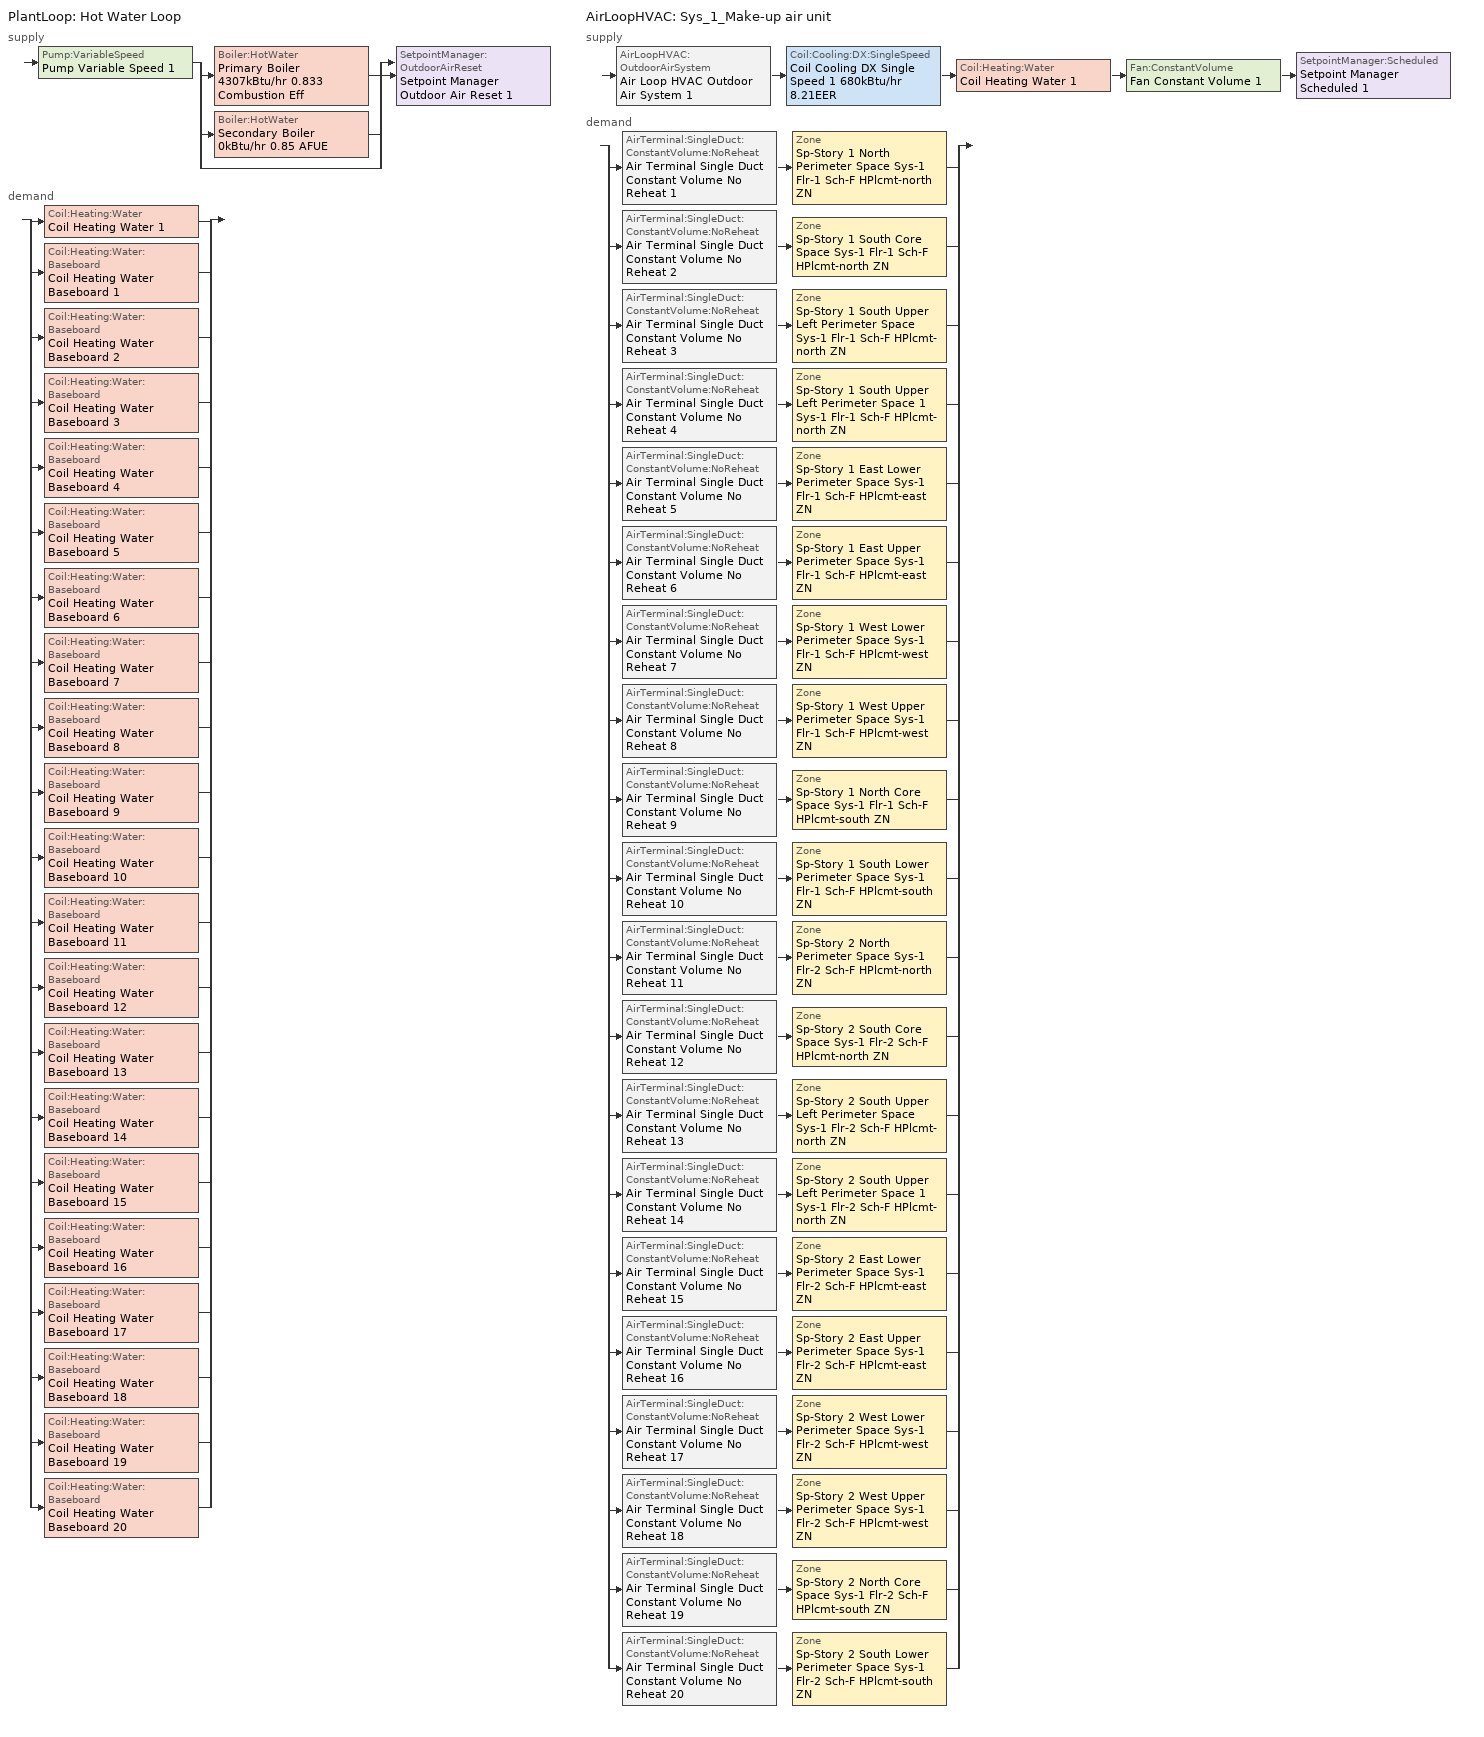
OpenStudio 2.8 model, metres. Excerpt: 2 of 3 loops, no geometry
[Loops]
PlantLoop 'Hot Water Loop'
 supply: Pump:VariableSpeed 'Pump Variable Speed 1' > split
  | Boiler:HotWater 'Primary Boiler 4307kBtu/hr 0.833 Combustion Eff'
  | Boiler:HotWater 'Secondary Boiler 0kBtu/hr 0.85 AFUE'
  | bypass
  join > SetpointManager:OutdoorAirReset 'Setpoint Manager Outdoor Air Reset 1'
 demand: split
  | Coil:Heating:Water 'Coil Heating Water 1'
  | Coil:Heating:Water:Baseboard 'Coil Heating Water Baseboard 1'
  | Coil:Heating:Water:Baseboard 'Coil Heating Water Baseboard 2'
  | Coil:Heating:Water:Baseboard 'Coil Heating Water Baseboard 3'
  | Coil:Heating:Water:Baseboard 'Coil Heating Water Baseboard 4'
  | Coil:Heating:Water:Baseboard 'Coil Heating Water Baseboard 5'
  | Coil:Heating:Water:Baseboard 'Coil Heating Water Baseboard 6'
  | Coil:Heating:Water:Baseboard 'Coil Heating Water Baseboard 7'
  | Coil:Heating:Water:Baseboard 'Coil Heating Water Baseboard 8'
  | Coil:Heating:Water:Baseboard 'Coil Heating Water Baseboard 9'
  | Coil:Heating:Water:Baseboard 'Coil Heating Water Baseboard 10'
  | Coil:Heating:Water:Baseboard 'Coil Heating Water Baseboard 11'
  | Coil:Heating:Water:Baseboard 'Coil Heating Water Baseboard 12'
  | Coil:Heating:Water:Baseboard 'Coil Heating Water Baseboard 13'
  | Coil:Heating:Water:Baseboard 'Coil Heating Water Baseboard 14'
  | Coil:Heating:Water:Baseboard 'Coil Heating Water Baseboard 15'
  | Coil:Heating:Water:Baseboard 'Coil Heating Water Baseboard 16'
  | Coil:Heating:Water:Baseboard 'Coil Heating Water Baseboard 17'
  | Coil:Heating:Water:Baseboard 'Coil Heating Water Baseboard 18'
  | Coil:Heating:Water:Baseboard 'Coil Heating Water Baseboard 19'
  | Coil:Heating:Water:Baseboard 'Coil Heating Water Baseboard 20'
AirLoopHVAC 'Sys_1_Make-up air unit'
 supply: AirLoopHVAC:OutdoorAirSystem 'Air Loop HVAC Outdoor Air System 1' > Coil:Cooling:DX:SingleSpeed 'Coil Cooling DX Single Speed 1 680kBtu/hr 8.21EER' > Coil:Heating:Water 'Coil Heating Water 1' > Fan:ConstantVolume 'Fan Constant Volume 1' > SetpointManager:Scheduled 'Setpoint Manager Scheduled 1'
 demand: split
  | AirTerminal:SingleDuct:ConstantVolume:NoReheat 'Air Terminal Single Duct Constant Volume No Reheat 1' > Zone 'Sp-Story 1 North Perimeter Space Sys-1 Flr-1 Sch-F HPlcmt-north ZN'
  | AirTerminal:SingleDuct:ConstantVolume:NoReheat 'Air Terminal Single Duct Constant Volume No Reheat 2' > Zone 'Sp-Story 1 South Core Space Sys-1 Flr-1 Sch-F HPlcmt-north ZN'
  | AirTerminal:SingleDuct:ConstantVolume:NoReheat 'Air Terminal Single Duct Constant Volume No Reheat 3' > Zone 'Sp-Story 1 South Upper Left Perimeter Space Sys-1 Flr-1 Sch-F HPlcmt-north ZN'
  | AirTerminal:SingleDuct:ConstantVolume:NoReheat 'Air Terminal Single Duct Constant Volume No Reheat 4' > Zone 'Sp-Story 1 South Upper Left Perimeter Space 1 Sys-1 Flr-1 Sch-F HPlcmt-north ZN'
  | AirTerminal:SingleDuct:ConstantVolume:NoReheat 'Air Terminal Single Duct Constant Volume No Reheat 5' > Zone 'Sp-Story 1 East Lower Perimeter Space Sys-1 Flr-1 Sch-F HPlcmt-east ZN'
  | AirTerminal:SingleDuct:ConstantVolume:NoReheat 'Air Terminal Single Duct Constant Volume No Reheat 6' > Zone 'Sp-Story 1 East Upper Perimeter Space Sys-1 Flr-1 Sch-F HPlcmt-east ZN'
  | AirTerminal:SingleDuct:ConstantVolume:NoReheat 'Air Terminal Single Duct Constant Volume No Reheat 7' > Zone 'Sp-Story 1 West Lower Perimeter Space Sys-1 Flr-1 Sch-F HPlcmt-west ZN'
  | AirTerminal:SingleDuct:ConstantVolume:NoReheat 'Air Terminal Single Duct Constant Volume No Reheat 8' > Zone 'Sp-Story 1 West Upper Perimeter Space Sys-1 Flr-1 Sch-F HPlcmt-west ZN'
  | AirTerminal:SingleDuct:ConstantVolume:NoReheat 'Air Terminal Single Duct Constant Volume No Reheat 9' > Zone 'Sp-Story 1 North Core Space Sys-1 Flr-1 Sch-F HPlcmt-south ZN'
  | AirTerminal:SingleDuct:ConstantVolume:NoReheat 'Air Terminal Single Duct Constant Volume No Reheat 10' > Zone 'Sp-Story 1 South Lower Perimeter Space Sys-1 Flr-1 Sch-F HPlcmt-south ZN'
  | AirTerminal:SingleDuct:ConstantVolume:NoReheat 'Air Terminal Single Duct Constant Volume No Reheat 11' > Zone 'Sp-Story 2 North Perimeter Space Sys-1 Flr-2 Sch-F HPlcmt-north ZN'
  | AirTerminal:SingleDuct:ConstantVolume:NoReheat 'Air Terminal Single Duct Constant Volume No Reheat 12' > Zone 'Sp-Story 2 South Core Space Sys-1 Flr-2 Sch-F HPlcmt-north ZN'
  | AirTerminal:SingleDuct:ConstantVolume:NoReheat 'Air Terminal Single Duct Constant Volume No Reheat 13' > Zone 'Sp-Story 2 South Upper Left Perimeter Space Sys-1 Flr-2 Sch-F HPlcmt-north ZN'
  | AirTerminal:SingleDuct:ConstantVolume:NoReheat 'Air Terminal Single Duct Constant Volume No Reheat 14' > Zone 'Sp-Story 2 South Upper Left Perimeter Space 1 Sys-1 Flr-2 Sch-F HPlcmt-north ZN'
  | AirTerminal:SingleDuct:ConstantVolume:NoReheat 'Air Terminal Single Duct Constant Volume No Reheat 15' > Zone 'Sp-Story 2 East Lower Perimeter Space Sys-1 Flr-2 Sch-F HPlcmt-east ZN'
  | AirTerminal:SingleDuct:ConstantVolume:NoReheat 'Air Terminal Single Duct Constant Volume No Reheat 16' > Zone 'Sp-Story 2 East Upper Perimeter Space Sys-1 Flr-2 Sch-F HPlcmt-east ZN'
  | AirTerminal:SingleDuct:ConstantVolume:NoReheat 'Air Terminal Single Duct Constant Volume No Reheat 17' > Zone 'Sp-Story 2 West Lower Perimeter Space Sys-1 Flr-2 Sch-F HPlcmt-west ZN'
  | AirTerminal:SingleDuct:ConstantVolume:NoReheat 'Air Terminal Single Duct Constant Volume No Reheat 18' > Zone 'Sp-Story 2 West Upper Perimeter Space Sys-1 Flr-2 Sch-F HPlcmt-west ZN'
  | AirTerminal:SingleDuct:ConstantVolume:NoReheat 'Air Terminal Single Duct Constant Volume No Reheat 19' > Zone 'Sp-Story 2 North Core Space Sys-1 Flr-2 Sch-F HPlcmt-south ZN'
  | AirTerminal:SingleDuct:ConstantVolume:NoReheat 'Air Terminal Single Duct Constant Volume No Reheat 20' > Zone 'Sp-Story 2 South Lower Perimeter Space Sys-1 Flr-2 Sch-F HPlcmt-south ZN'
[Sizing:Zone] Zone Cooling Design Supply Air Temperature Input Method=SupplyAirTemperature; Zone Cooling Design Supply Air Temperature {C}=13; Zone Cooling Design Supply Air Temperature Difference {deltaC}=11.11; Zone Heating Design Supply Air Temperature Input Method=SupplyAirTemperature; Zone Heating Design Supply Air Temperature {C}=43; Zone Heating Design Supply Air Temperature Difference {deltaC}=11.11; Zone Cooling Design Supply Air Humidity Ratio {kg-H2O/kg-air}=0.0085; Zone Heating Design Supply Air Humidity Ratio {kg-H2O/kg-air}=0.008; Zone Heating Sizing Factor=1.3; Zone Cooling Sizing Factor=1.1; Cooling Design Air Flow Method=DesignDay; Heating Design Air Flow Method=DesignDay; Account for Dedicated Outdoor Air System=No; Dedicated Outdoor Air System Control Strategy=NeutralSupplyAir; Dedicated Outdoor Air Low Setpoint Temperature for Design {C}=autosize; Dedicated Outdoor Air High Setpoint Temperature for Design {C}=autosize
Sp-Story 1 North Perimeter Space Sys-1 Flr-1 Sch-F HPlcmt-north ZN; Sp-Story 1 South Core Space Sys-1 Flr-1 Sch-F HPlcmt-north ZN; Sp-Story 1 South Upper Left Perimeter Space Sys-1 Flr-1 Sch-F HPlcmt-north ZN; Sp-Story 1 South Upper Left Perimeter Space 1 Sys-1 Flr-1 Sch-F HPlcmt-north ZN; Sp-Story 1 East Lower Perimeter Space Sys-1 Flr-1 Sch-F HPlcmt-east ZN; Sp-Story 1 East Upper Perimeter Space Sys-1 Flr-1 Sch-F HPlcmt-east ZN; Sp-Story 1 West Lower Perimeter Space Sys-1 Flr-1 Sch-F HPlcmt-west ZN; Sp-Story 1 West Upper Perimeter Space Sys-1 Flr-1 Sch-F HPlcmt-west ZN; Sp-Story 1 North Core Space Sys-1 Flr-1 Sch-F HPlcmt-south ZN; Sp-Story 1 South Lower Perimeter Space Sys-1 Flr-1 Sch-F HPlcmt-south ZN; Sp-Story 2 North Perimeter Space Sys-1 Flr-2 Sch-F HPlcmt-north ZN; Sp-Story 2 South Core Space Sys-1 Flr-2 Sch-F HPlcmt-north ZN; Sp-Story 2 South Upper Left Perimeter Space Sys-1 Flr-2 Sch-F HPlcmt-north ZN; Sp-Story 2 South Upper Left Perimeter Space 1 Sys-1 Flr-2 Sch-F HPlcmt-north ZN; Sp-Story 2 East Lower Perimeter Space Sys-1 Flr-2 Sch-F HPlcmt-east ZN; Sp-Story 2 East Upper Perimeter Space Sys-1 Flr-2 Sch-F HPlcmt-east ZN; Sp-Story 2 West Lower Perimeter Space Sys-1 Flr-2 Sch-F HPlcmt-west ZN; Sp-Story 2 West Upper Perimeter Space Sys-1 Flr-2 Sch-F HPlcmt-west ZN; Sp-Story 2 North Core Space Sys-1 Flr-2 Sch-F HPlcmt-south ZN; Sp-Story 2 South Lower Perimeter Space Sys-1 Flr-2 Sch-F HPlcmt-south ZN
[Zone equipment]
Sp-Story 1 North Perimeter Space Sys-1 Flr-1 Sch-F HPlcmt-north ZN: Sp-Story 1 North Perimeter Space Sys-1 Flr-1 Sch-F HPlcmt-north ZN PTAC, Zone HVAC Baseboard Convective Water 1, Air Terminal Single Duct Constant Volume No Reheat 1
Sp-Story 1 South Core Space Sys-1 Flr-1 Sch-F HPlcmt-north ZN: Sp-Story 1 South Core Space Sys-1 Flr-1 Sch-F HPlcmt-north ZN PTAC, Zone HVAC Baseboard Convective Water 2, Air Terminal Single Duct Constant Volume No Reheat 2
Sp-Story 1 South Upper Left Perimeter Space Sys-1 Flr-1 Sch-F HPlcmt-north ZN: Sp-Story 1 South Upper Left Perimeter Space Sys-1 Flr-1 Sch-F HPlcmt-north ZN PTAC, Zone HVAC Baseboard Convective Water 3, Air Terminal Single Duct Constant Volume No Reheat 3
Sp-Story 1 South Upper Left Perimeter Space 1 Sys-1 Flr-1 Sch-F HPlcmt-north ZN: Sp-Story 1 South Upper Left Perimeter Space 1 Sys-1 Flr-1 Sch-F HPlcmt-north ZN PTAC, Zone HVAC Baseboard Convective Water 4, Air Terminal Single Duct Constant Volume No Reheat 4
Sp-Story 1 East Lower Perimeter Space Sys-1 Flr-1 Sch-F HPlcmt-east ZN: Sp-Story 1 East Lower Perimeter Space Sys-1 Flr-1 Sch-F HPlcmt-east ZN PTAC, Zone HVAC Baseboard Convective Water 5, Air Terminal Single Duct Constant Volume No Reheat 5
Sp-Story 1 East Upper Perimeter Space Sys-1 Flr-1 Sch-F HPlcmt-east ZN: Sp-Story 1 East Upper Perimeter Space Sys-1 Flr-1 Sch-F HPlcmt-east ZN PTAC, Zone HVAC Baseboard Convective Water 6, Air Terminal Single Duct Constant Volume No Reheat 6
Sp-Story 1 West Lower Perimeter Space Sys-1 Flr-1 Sch-F HPlcmt-west ZN: Sp-Story 1 West Lower Perimeter Space Sys-1 Flr-1 Sch-F HPlcmt-west ZN PTAC, Zone HVAC Baseboard Convective Water 7, Air Terminal Single Duct Constant Volume No Reheat 7
Sp-Story 1 West Upper Perimeter Space Sys-1 Flr-1 Sch-F HPlcmt-west ZN: Sp-Story 1 West Upper Perimeter Space Sys-1 Flr-1 Sch-F HPlcmt-west ZN PTAC, Zone HVAC Baseboard Convective Water 8, Air Terminal Single Duct Constant Volume No Reheat 8
Sp-Story 1 North Core Space Sys-1 Flr-1 Sch-F HPlcmt-south ZN: Sp-Story 1 North Core Space Sys-1 Flr-1 Sch-F HPlcmt-south ZN PTAC, Zone HVAC Baseboard Convective Water 9, Air Terminal Single Duct Constant Volume No Reheat 9
Sp-Story 1 South Lower Perimeter Space Sys-1 Flr-1 Sch-F HPlcmt-south ZN: Sp-Story 1 South Lower Perimeter Space Sys-1 Flr-1 Sch-F HPlcmt-south ZN PTAC, Zone HVAC Baseboard Convective Water 10, Air Terminal Single Duct Constant Volume No Reheat 10
Sp-Story 2 North Perimeter Space Sys-1 Flr-2 Sch-F HPlcmt-north ZN: Sp-Story 2 North Perimeter Space Sys-1 Flr-2 Sch-F HPlcmt-north ZN PTAC, Zone HVAC Baseboard Convective Water 11, Air Terminal Single Duct Constant Volume No Reheat 11
Sp-Story 2 South Core Space Sys-1 Flr-2 Sch-F HPlcmt-north ZN: Sp-Story 2 South Core Space Sys-1 Flr-2 Sch-F HPlcmt-north ZN PTAC, Zone HVAC Baseboard Convective Water 12, Air Terminal Single Duct Constant Volume No Reheat 12
Sp-Story 2 South Upper Left Perimeter Space Sys-1 Flr-2 Sch-F HPlcmt-north ZN: Sp-Story 2 South Upper Left Perimeter Space Sys-1 Flr-2 Sch-F HPlcmt-north ZN PTAC, Zone HVAC Baseboard Convective Water 13, Air Terminal Single Duct Constant Volume No Reheat 13
Sp-Story 2 South Upper Left Perimeter Space 1 Sys-1 Flr-2 Sch-F HPlcmt-north ZN: Sp-Story 2 South Upper Left Perimeter Space 1 Sys-1 Flr-2 Sch-F HPlcmt-north ZN PTAC, Zone HVAC Baseboard Convective Water 14, Air Terminal Single Duct Constant Volume No Reheat 14
Sp-Story 2 East Lower Perimeter Space Sys-1 Flr-2 Sch-F HPlcmt-east ZN: Sp-Story 2 East Lower Perimeter Space Sys-1 Flr-2 Sch-F HPlcmt-east ZN PTAC, Zone HVAC Baseboard Convective Water 15, Air Terminal Single Duct Constant Volume No Reheat 15
Sp-Story 2 East Upper Perimeter Space Sys-1 Flr-2 Sch-F HPlcmt-east ZN: Sp-Story 2 East Upper Perimeter Space Sys-1 Flr-2 Sch-F HPlcmt-east ZN PTAC, Zone HVAC Baseboard Convective Water 16, Air Terminal Single Duct Constant Volume No Reheat 16
Sp-Story 2 West Lower Perimeter Space Sys-1 Flr-2 Sch-F HPlcmt-west ZN: Sp-Story 2 West Lower Perimeter Space Sys-1 Flr-2 Sch-F HPlcmt-west ZN PTAC, Zone HVAC Baseboard Convective Water 17, Air Terminal Single Duct Constant Volume No Reheat 17
Sp-Story 2 West Upper Perimeter Space Sys-1 Flr-2 Sch-F HPlcmt-west ZN: Sp-Story 2 West Upper Perimeter Space Sys-1 Flr-2 Sch-F HPlcmt-west ZN PTAC, Zone HVAC Baseboard Convective Water 18, Air Terminal Single Duct Constant Volume No Reheat 18
Sp-Story 2 North Core Space Sys-1 Flr-2 Sch-F HPlcmt-south ZN: Sp-Story 2 North Core Space Sys-1 Flr-2 Sch-F HPlcmt-south ZN PTAC, Zone HVAC Baseboard Convective Water 19, Air Terminal Single Duct Constant Volume No Reheat 19
Sp-Story 2 South Lower Perimeter Space Sys-1 Flr-2 Sch-F HPlcmt-south ZN: Sp-Story 2 South Lower Perimeter Space Sys-1 Flr-2 Sch-F HPlcmt-south ZN PTAC, Zone HVAC Baseboard Convective Water 20, Air Terminal Single Duct Constant Volume No Reheat 20
[PlantLoop]
Hot Water Loop: Fluid Type=Water; Glycol Concentration=0; Plant Loop Volume {m3}=Autocalculate; Load Distribution Scheme=Optimal
[Sizing:Plant]
Hot Water Loop: Loop Type=Heating; Design Loop Exit Temperature {C}=82; Loop Design Temperature Difference {deltaC}=16; Sizing Option=NonCoincident; Zone Timesteps in Averaging Window=1; Coincident Sizing Factor Mode=None
[Pump:VariableSpeed]
Pump Variable Speed 1: Motor Efficiency=0.917; Pump Control Type=Intermittent; Skin Loss Radiative Fraction=0.5; Design Power Sizing Method=PowerPerFlowPerPressure; Design Electric Power per Unit Flow Rate {W/(m3/s)}=348701.1; Design Shaft Power per Unit Flow Rate per Unit Head {W-s/m3-Pa}=1.28205; Design Minimum Flow Rate Fraction=0
[Boiler:HotWater] Fuel Type=NaturalGas; Normalized Boiler Efficiency Curve=BOILER-EFFFPLR-NECB2011; Water Outlet Upper Temperature Limit {C}=99; Parasitic Electric Load {W}=0; Sizing Factor=1
Name | Nominal Capacity {W} | Nominal Thermal Efficiency | Minimum Part Load Ratio | Boiler Flow Mode
Primary Boiler 4307kBtu/hr 0.833 Combustion Eff | 1.26232e+06 | 0.826 | 0.25 | LeavingSetpointModulated
Secondary Boiler 0kBtu/hr 0.85 AFUE | 0.001 | 0.85 |  | ConstantFlow
[SetpointManager:OutdoorAirReset]
Setpoint Manager Outdoor Air Reset 1: Control Variable=Temperature; Setpoint at Outdoor Low Temperature {C}=82; Outdoor Low Temperature {C}=-16; Setpoint at Outdoor High Temperature {C}=60; Outdoor High Temperature {C}=0
[AirLoopHVAC]
Sys_1_Make-up air unit: Availability Schedule=Sys_1_Make-up air unit Occ Sch; Design Supply Air Flow Rate {m3/s}=AutoSize
[Sizing:System]
Sys_1_Make-up air unit: Type of Load to Size On=VentilationRequirement; Design Outdoor Air Flow Rate {m3/s}=Autosize; Central Heating Maximum System Air Flow Ratio=1; Preheat Design Temperature {C}=7; Preheat Design Humidity Ratio {kg-H2O/kg-Air}=0.008; Precool Design Temperature {C}=13; Precool Design Humidity Ratio {kg-H2O/kg-Air}=0.008; Central Cooling Design Supply Air Temperature {C}=13; Central Heating Design Supply Air Temperature {C}=43; Sizing Option=NonCoincident; 100% Outdoor Air in Cooling=Yes; 100% Outdoor Air in Heating=Yes; Central Cooling Design Supply Air Humidity Ratio {kg-H2O/kg-Air}=0.0085; Central Heating Design Supply Air Humidity Ratio {kg-H2O/kg-Air}=0.008; Cooling Design Air Flow Method=DesignDay; Cooling Design Air Flow Rate {m3/s}=0; Heating Design Air Flow Method=DesignDay; Heating Design Air Flow Rate {m3/s}=0; System Outdoor Air Method=ZoneSum; Zone Maximum Outdoor Air Fraction=1; Cooling Supply Air Flow Rate Per Floor Area {m3/s-m2}=0.00996765; Cooling Fraction of Autosized Cooling Supply Air Flow Rate=1; Cooling Supply Air Flow Rate Per Unit Cooling Capacity {m3/s-W}=3.94755e-05; Heating Supply Air Flow Rate Per Floor Area {m3/s-m2}=0.00996765; Heating Fraction of Autosized Heating Supply Air Flow Rate=1; Heating Fraction of Autosized Cooling Supply Air Flow Rate=1; Heating Supply Air Flow Rate Per Unit Heating Capacity {m3/s-W}=3.15882e-05; Cooling Design Capacity Method=CoolingDesignCapacity; Cooling Design Capacity {W}=autosize; Cooling Design Capacity Per Floor Area {W/m2}=234.7; Fraction of Autosized Cooling Design Capacity=1; Heating Design Capacity Method=HeatingDesignCapacity; Heating Design Capacity {W}=autosize; Heating Design Capacity Per Floor Area {W/m2}=157; Fraction of Autosized Heating Design Capacity=1; Central Cooling Capacity Control Method=OnOff
[Fan:ConstantVolume] Availability Schedule=Always On Discrete; Fan Total Efficiency=0.39975; Pressure Rise {Pa}=640; Maximum Flow Rate {m3/s}=AutoSize; Motor Efficiency=0.615
Fan Constant Volume 1; Fan Constant Volume 2; Fan Constant Volume 3; Fan Constant Volume 4; Fan Constant Volume 5; Fan Constant Volume 6; Fan Constant Volume 7; Fan Constant Volume 8; Fan Constant Volume 9; Fan Constant Volume 10; Fan Constant Volume 11; Fan Constant Volume 12; Fan Constant Volume 13; Fan Constant Volume 14; Fan Constant Volume 15; Fan Constant Volume 16; Fan Constant Volume 17; Fan Constant Volume 18; Fan Constant Volume 19; Fan Constant Volume 20; Fan Constant Volume 21
[Coil:Heating:Water]
Coil Heating Water 1: Availability Schedule=Always On Discrete
[Coil:Cooling:DX:SingleSpeed] Availability Schedule=Always On Discrete; Rated Total Cooling Capacity {W}=autosize; Rated Sensible Heat Ratio=autosize; Rated Air Flow Rate {m3/s}=autosize; Rated Evaporator Fan Power Per Volume Flow Rate {W/(m3/s)}=773.3; Total Cooling Capacity Function of Temperature Curve=DXCOOL-NECB2011-REF-CAPFT; Total Cooling Capacity Function of Flow Fraction Curve=DXCOOL-NECB2011-REF-CAPFFLOW; Energy Input Ratio Function of Temperature Curve=DXCOOL-NECB2011-REF-COOLEIRFT; Energy Input Ratio Function of Flow Fraction Curve=DXCOOL-NECB2011-REF-COOLEIRFFLOW; Part Load Fraction Correlation Curve=DXCOOL-NECB2011-REF-COOLPLFFPLR; Condenser Type=AirCooled; Evaporative Condenser Effectiveness=0; Evaporative Condenser Air Flow Rate {m3/s}=Autosize; Evaporative Condenser Pump Rated Power Consumption {W}=Autosize; Crankcase Heater Capacity {W}=0; Maximum Outdoor Dry-Bulb Temperature for Crankcase Heater Operation {C}=0; Basin Heater Capacity {W/K}=0; Basin Heater Setpoint Temperature {C}=10
Name | Rated COP {W/W}
Coil Cooling DX Single Speed 1 680kBtu/hr 8.21EER | 2.8699
Coil Cooling DX Single Speed 2 81kBtu/hr 9.3EER; Coil Cooling DX Single Speed 3 108kBtu/hr 9.3EER; Coil Cooling DX Single Speed 4 42kBtu/hr 9.3EER; Coil Cooling DX Single Speed 5 42kBtu/hr 9.3EER; Coil Cooling DX Single Speed 6 112kBtu/hr 9.3EER; Coil Cooling DX Single Speed 7 58kBtu/hr 9.3EER; Coil Cooling DX Single Speed 8 124kBtu/hr 9.3EER; Coil Cooling DX Single Speed 9 64kBtu/hr 9.3EER; Coil Cooling DX Single Speed 10 198kBtu/hr 9.3EER; Coil Cooling DX Single Speed 11 29kBtu/hr 9.3EER; Coil Cooling DX Single Speed 12 99kBtu/hr 9.3EER; Coil Cooling DX Single Speed 13 271kBtu/hr 9.3EER; Coil Cooling DX Single Speed 14 60kBtu/hr 9.3EER; Coil Cooling DX Single Speed 15 61kBtu/hr 9.3EER; Coil Cooling DX Single Speed 16 146kBtu/hr 9.3EER; Coil Cooling DX Single Speed 17 73kBtu/hr 9.3EER; Coil Cooling DX Single Speed 18 157kBtu/hr 9.3EER; Coil Cooling DX Single Speed 19 79kBtu/hr 9.3EER; Coil Cooling DX Single Speed 20 443kBtu/hr 9.3EER; Coil Cooling DX Single Speed 21 45kBtu/hr 9.3EER | 3.23448
[Controller:OutdoorAir]
Controller Outdoor Air 1: Minimum Outdoor Air Flow Rate {m3/s}=autosize; Maximum Outdoor Air Flow Rate {m3/s}=Autosize; Economizer Control Type=DifferentialEnthalpy; Economizer Control Action Type=ModulateFlow; Lockout Type=NoLockout; Minimum Limit Type=FixedMinimum; Minimum Outdoor Air Schedule=Sys_1_Make-up air unit Occ Sch; Controller Mechanical Ventilation=Controller Mechanical Ventilation 1; High Humidity Control=No; Heat Recovery Bypass Control Type=BypassWhenWithinEconomizerLimits
[Controller:MechanicalVentilation]
Controller Mechanical Ventilation 1: Availability Schedule=Always On Discrete; System Outdoor Air Method=ZoneSum
[AirLoopHVAC:OutdoorAirSystem]
Air Loop HVAC Outdoor Air System 1: Controller=Controller Outdoor Air 1
[Controller:WaterCoil]
Controller Water Coil 1: Water Coil=Coil Heating Water 1; Action=Normal; Controller Convergence Tolerance {deltaC}=0.0001; Minimum Actuated Flow {m3/s}=0
[SetpointManager:Scheduled]
Setpoint Manager Scheduled 1: Control Variable=Temperature; Schedule=Makeup-Air Unit Supply Air Temp
[Coil:Heating:Electric] Availability Schedule=ON_OFF_ALWAYS_OFF
Coil Heating Electric 1; Coil Heating Electric 2; Coil Heating Electric 3; Coil Heating Electric 4; Coil Heating Electric 5; Coil Heating Electric 6; Coil Heating Electric 7; Coil Heating Electric 8; Coil Heating Electric 9; Coil Heating Electric 10; Coil Heating Electric 11; Coil Heating Electric 12; Coil Heating Electric 13; Coil Heating Electric 14; Coil Heating Electric 15; Coil Heating Electric 16; Coil Heating Electric 17; Coil Heating Electric 18; Coil Heating Electric 19; Coil Heating Electric 20
[ZoneHVAC:PackagedTerminalAirConditioner] Availability Schedule=Always On Discrete; Supply Air Flow Rate During Cooling Operation {m3/s}=Autosize; Supply Air Flow Rate During Heating Operation {m3/s}=Autosize; Supply Air Flow Rate When No Cooling or Heating is Needed {m3/s}=Autosize; Outdoor Air Flow Rate During Cooling Operation {m3/s}=1e-05; Outdoor Air Flow Rate During Heating Operation {m3/s}=1e-05; Outdoor Air Flow Rate When No Cooling or Heating is Needed {m3/s}=1e-05; Fan Placement=DrawThrough
Name | Supply Air Fan | Heating Coil | Cooling Coil
Sp-Story 1 North Perimeter Space Sys-1 Flr-1 Sch-F HPlcmt-north ZN PTAC | Fan Constant Volume 2 | Coil Heating Electric 1 | Coil Cooling DX Single Speed 2 81kBtu/hr 9.3EER
Sp-Story 1 South Core Space Sys-1 Flr-1 Sch-F HPlcmt-north ZN PTAC | Fan Constant Volume 3 | Coil Heating Electric 2 | Coil Cooling DX Single Speed 3 108kBtu/hr 9.3EER
Sp-Story 1 South Upper Left Perimeter Space Sys-1 Flr-1 Sch-F HPlcmt-north ZN PTAC | Fan Constant Volume 4 | Coil Heating Electric 3 | Coil Cooling DX Single Speed 4 42kBtu/hr 9.3EER
Sp-Story 1 South Upper Left Perimeter Space 1 Sys-1 Flr-1 Sch-F HPlcmt-north ZN PTAC | Fan Constant Volume 5 | Coil Heating Electric 4 | Coil Cooling DX Single Speed 5 42kBtu/hr 9.3EER
Sp-Story 1 East Lower Perimeter Space Sys-1 Flr-1 Sch-F HPlcmt-east ZN PTAC | Fan Constant Volume 6 | Coil Heating Electric 5 | Coil Cooling DX Single Speed 6 112kBtu/hr 9.3EER
Sp-Story 1 East Upper Perimeter Space Sys-1 Flr-1 Sch-F HPlcmt-east ZN PTAC | Fan Constant Volume 7 | Coil Heating Electric 6 | Coil Cooling DX Single Speed 7 58kBtu/hr 9.3EER
Sp-Story 1 West Lower Perimeter Space Sys-1 Flr-1 Sch-F HPlcmt-west ZN PTAC | Fan Constant Volume 8 | Coil Heating Electric 7 | Coil Cooling DX Single Speed 8 124kBtu/hr 9.3EER
Sp-Story 1 West Upper Perimeter Space Sys-1 Flr-1 Sch-F HPlcmt-west ZN PTAC | Fan Constant Volume 9 | Coil Heating Electric 8 | Coil Cooling DX Single Speed 9 64kBtu/hr 9.3EER
Sp-Story 1 North Core Space Sys-1 Flr-1 Sch-F HPlcmt-south ZN PTAC | Fan Constant Volume 10 | Coil Heating Electric 9 | Coil Cooling DX Single Speed 10 198kBtu/hr 9.3EER
Sp-Story 1 South Lower Perimeter Space Sys-1 Flr-1 Sch-F HPlcmt-south ZN PTAC | Fan Constant Volume 11 | Coil Heating Electric 10 | Coil Cooling DX Single Speed 11 29kBtu/hr 9.3EER
Sp-Story 2 North Perimeter Space Sys-1 Flr-2 Sch-F HPlcmt-north ZN PTAC | Fan Constant Volume 12 | Coil Heating Electric 11 | Coil Cooling DX Single Speed 12 99kBtu/hr 9.3EER
Sp-Story 2 South Core Space Sys-1 Flr-2 Sch-F HPlcmt-north ZN PTAC | Fan Constant Volume 13 | Coil Heating Electric 12 | Coil Cooling DX Single Speed 13 271kBtu/hr 9.3EER
Sp-Story 2 South Upper Left Perimeter Space Sys-1 Flr-2 Sch-F HPlcmt-north ZN PTAC | Fan Constant Volume 14 | Coil Heating Electric 13 | Coil Cooling DX Single Speed 14 60kBtu/hr 9.3EER
Sp-Story 2 South Upper Left Perimeter Space 1 Sys-1 Flr-2 Sch-F HPlcmt-north ZN PTAC | Fan Constant Volume 15 | Coil Heating Electric 14 | Coil Cooling DX Single Speed 15 61kBtu/hr 9.3EER
Sp-Story 2 East Lower Perimeter Space Sys-1 Flr-2 Sch-F HPlcmt-east ZN PTAC | Fan Constant Volume 16 | Coil Heating Electric 15 | Coil Cooling DX Single Speed 16 146kBtu/hr 9.3EER
Sp-Story 2 East Upper Perimeter Space Sys-1 Flr-2 Sch-F HPlcmt-east ZN PTAC | Fan Constant Volume 17 | Coil Heating Electric 16 | Coil Cooling DX Single Speed 17 73kBtu/hr 9.3EER
Sp-Story 2 West Lower Perimeter Space Sys-1 Flr-2 Sch-F HPlcmt-west ZN PTAC | Fan Constant Volume 18 | Coil Heating Electric 17 | Coil Cooling DX Single Speed 18 157kBtu/hr 9.3EER
Sp-Story 2 West Upper Perimeter Space Sys-1 Flr-2 Sch-F HPlcmt-west ZN PTAC | Fan Constant Volume 19 | Coil Heating Electric 18 | Coil Cooling DX Single Speed 19 79kBtu/hr 9.3EER
Sp-Story 2 North Core Space Sys-1 Flr-2 Sch-F HPlcmt-south ZN PTAC | Fan Constant Volume 20 | Coil Heating Electric 19 | Coil Cooling DX Single Speed 20 443kBtu/hr 9.3EER
Sp-Story 2 South Lower Perimeter Space Sys-1 Flr-2 Sch-F HPlcmt-south ZN PTAC | Fan Constant Volume 21 | Coil Heating Electric 20 | Coil Cooling DX Single Speed 21 45kBtu/hr 9.3EER
[Coil:Heating:Water:Baseboard] Heating Design Capacity Method=HeatingDesignCapacity; Heating Design Capacity {W}=autosize; Heating Design Capacity Per Floor Area {W/m2}=0; Fraction of Autosized Heating Design Capacity=0.8
Coil Heating Water Baseboard 1; Coil Heating Water Baseboard 2; Coil Heating Water Baseboard 3; Coil Heating Water Baseboard 4; Coil Heating Water Baseboard 5; Coil Heating Water Baseboard 6; Coil Heating Water Baseboard 7; Coil Heating Water Baseboard 8; Coil Heating Water Baseboard 9; Coil Heating Water Baseboard 10; Coil Heating Water Baseboard 11; Coil Heating Water Baseboard 12; Coil Heating Water Baseboard 13; Coil Heating Water Baseboard 14; Coil Heating Water Baseboard 15; Coil Heating Water Baseboard 16; Coil Heating Water Baseboard 17; Coil Heating Water Baseboard 18; Coil Heating Water Baseboard 19; Coil Heating Water Baseboard 20
[ZoneHVAC:Baseboard:Convective:Water] Availability Schedule=Always On Discrete
Name | Heating Coil
Zone HVAC Baseboard Convective Water 1 | Coil Heating Water Baseboard 1
Zone HVAC Baseboard Convective Water 2 | Coil Heating Water Baseboard 2
Zone HVAC Baseboard Convective Water 3 | Coil Heating Water Baseboard 3
Zone HVAC Baseboard Convective Water 4 | Coil Heating Water Baseboard 4
Zone HVAC Baseboard Convective Water 5 | Coil Heating Water Baseboard 5
Zone HVAC Baseboard Convective Water 6 | Coil Heating Water Baseboard 6
Zone HVAC Baseboard Convective Water 7 | Coil Heating Water Baseboard 7
Zone HVAC Baseboard Convective Water 8 | Coil Heating Water Baseboard 8
Zone HVAC Baseboard Convective Water 9 | Coil Heating Water Baseboard 9
Zone HVAC Baseboard Convective Water 10 | Coil Heating Water Baseboard 10
Zone HVAC Baseboard Convective Water 11 | Coil Heating Water Baseboard 11
Zone HVAC Baseboard Convective Water 12 | Coil Heating Water Baseboard 12
Zone HVAC Baseboard Convective Water 13 | Coil Heating Water Baseboard 13
Zone HVAC Baseboard Convective Water 14 | Coil Heating Water Baseboard 14
Zone HVAC Baseboard Convective Water 15 | Coil Heating Water Baseboard 15
Zone HVAC Baseboard Convective Water 16 | Coil Heating Water Baseboard 16
Zone HVAC Baseboard Convective Water 17 | Coil Heating Water Baseboard 17
Zone HVAC Baseboard Convective Water 18 | Coil Heating Water Baseboard 18
Zone HVAC Baseboard Convective Water 19 | Coil Heating Water Baseboard 19
Zone HVAC Baseboard Convective Water 20 | Coil Heating Water Baseboard 20
[AirTerminal:SingleDuct:ConstantVolume:NoReheat] Availability Schedule=Always On Discrete; Maximum Air Flow Rate {m3/s}=AutoSize
Air Terminal Single Duct Constant Volume No Reheat 1; Air Terminal Single Duct Constant Volume No Reheat 2; Air Terminal Single Duct Constant Volume No Reheat 3; Air Terminal Single Duct Constant Volume No Reheat 4; Air Terminal Single Duct Constant Volume No Reheat 5; Air Terminal Single Duct Constant Volume No Reheat 6; Air Terminal Single Duct Constant Volume No Reheat 7; Air Terminal Single Duct Constant Volume No Reheat 8; Air Terminal Single Duct Constant Volume No Reheat 9; Air Terminal Single Duct Constant Volume No Reheat 10; Air Terminal Single Duct Constant Volume No Reheat 11; Air Terminal Single Duct Constant Volume No Reheat 12; Air Terminal Single Duct Constant Volume No Reheat 13; Air Terminal Single Duct Constant Volume No Reheat 14; Air Terminal Single Duct Constant Volume No Reheat 15; Air Terminal Single Duct Constant Volume No Reheat 16; Air Terminal Single Duct Constant Volume No Reheat 17; Air Terminal Single Duct Constant Volume No Reheat 18; Air Terminal Single Duct Constant Volume No Reheat 19; Air Terminal Single Duct Constant Volume No Reheat 20
[Schedule:Ruleset]
Name | Default Day Schedule | Summer Design Day Schedule | Winter Design Day Schedule
ON_OFF_ALWAYS_OFF | Schedule Day 3
Makeup-Air Unit Supply Air Temp | Makeup Air Unit Supply Air Temp Default
Sys_1_Make-up air unit Occ Sch | Sys_1_Make-up air unit Occ Sch Default | Sys_1_Make-up air unit Occ Sch Summer Design Day | Sys_1_Make-up air unit Occ Sch Winter Design Day
[Schedule:Day]
Schedule Day 3; wkdON_OFF_ALWAYS_OFF 1; satON_OFF_ALWAYS_OFF 1; sunON_OFF_ALWAYS_OFF 1: 1, 0, 0, 2, 0, 0, 3, 0, 0, 4, 0, 0, 5, 0, 0, 6, 0, 0, 7, 0, 0, 8, 0, 0, 9, 0, 0, 10, 0, 0, 11, 0, 0, 12, 0, 0, 13, 0, 0, 14, 0, 0, 15, 0, 0, 16, 0, 0, 17, 0, 0, 18, 0, 0, 19, 0, 0, 20, 0, 0, 21, 0, 0, 22, 0, 0, 23, 0, 0, 24, 0, 0
Makeup Air Unit Supply Air Temp Default: 24, 0, 20
Sys_1_Make-up air unit Occ Sch Default: 10, 0, 1, 16, 0, 0, 24, 0, 1
Sys_1_Make-up air unit Occ Sch Winter Design Day; Sys_1_Make-up air unit Occ Sch Summer Design Day: 24, 0, 1
[Schedule:Rule] Schedule Ruleset=ON_OFF_ALWAYS_OFF; Date Specification Type=DateRange; Start Month=1; Start Day=1; End Month=12; End Day=31
Name | Rule Order | Day Schedule | Apply Sunday | Apply Monday | Apply Tuesday | Apply Wednesday | Apply Thursday | Apply Friday | Apply Saturday
wkdON_OFF_ALWAYS_OFF rule | 2 | wkdON_OFF_ALWAYS_OFF 1 | No | Yes | Yes | Yes | Yes | Yes | No
satON_OFF_ALWAYS_OFFrule | 1 | satON_OFF_ALWAYS_OFF 1 | No | No | No | No | No | No | Yes
sunON_OFF_ALWAYS_OFFrule | 0 | sunON_OFF_ALWAYS_OFF 1 | Yes | No | No | No | No | No | No
[Schedule:Constant]
Always On Discrete: Value=1
[Curve:Biquadratic] Minimum Value of x=13; Maximum Value of x=24; Minimum Value of y=24; Maximum Value of y=46
Name | Coefficient1 Constant | Coefficient2 x | Coefficient3 x**2 | Coefficient4 y | Coefficient5 y**2 | Coefficient6 x*y
DXCOOL-NECB2011-REF-CAPFT | 0.867905 | 0.0142459 | 0.00055436 | -0.0075575 | 3.3e-05 | -0.0001918
DXCOOL-NECB2011-REF-COOLEIRFT | 0.116936 | 0.0284933 | -0.0004112 | 0.0214108 | 0.00016103 | -0.0006791
[Curve:Quadratic] Coefficient1 Constant=1; Coefficient2 x=0; Coefficient3 x**2=0; Minimum Value of x=0; Maximum Value of x=1
DXCOOL-NECB2011-REF-CAPFFLOW; DXCOOL-NECB2011-REF-COOLEIRFFLOW
[Curve:Cubic] Maximum Value of x=1
Name | Coefficient1 Constant | Coefficient2 x | Coefficient3 x**2 | Coefficient4 x**3 | Minimum Value of x
DXCOOL-NECB2011-REF-COOLPLFFPLR | 0.0277 | 4.9151 | -8.184 | 4.2702 | 0.7
BOILER-EFFFPLR-NECB2011 | 0.2901 | 2.6664 | -3.764 | 1.82 | 0
